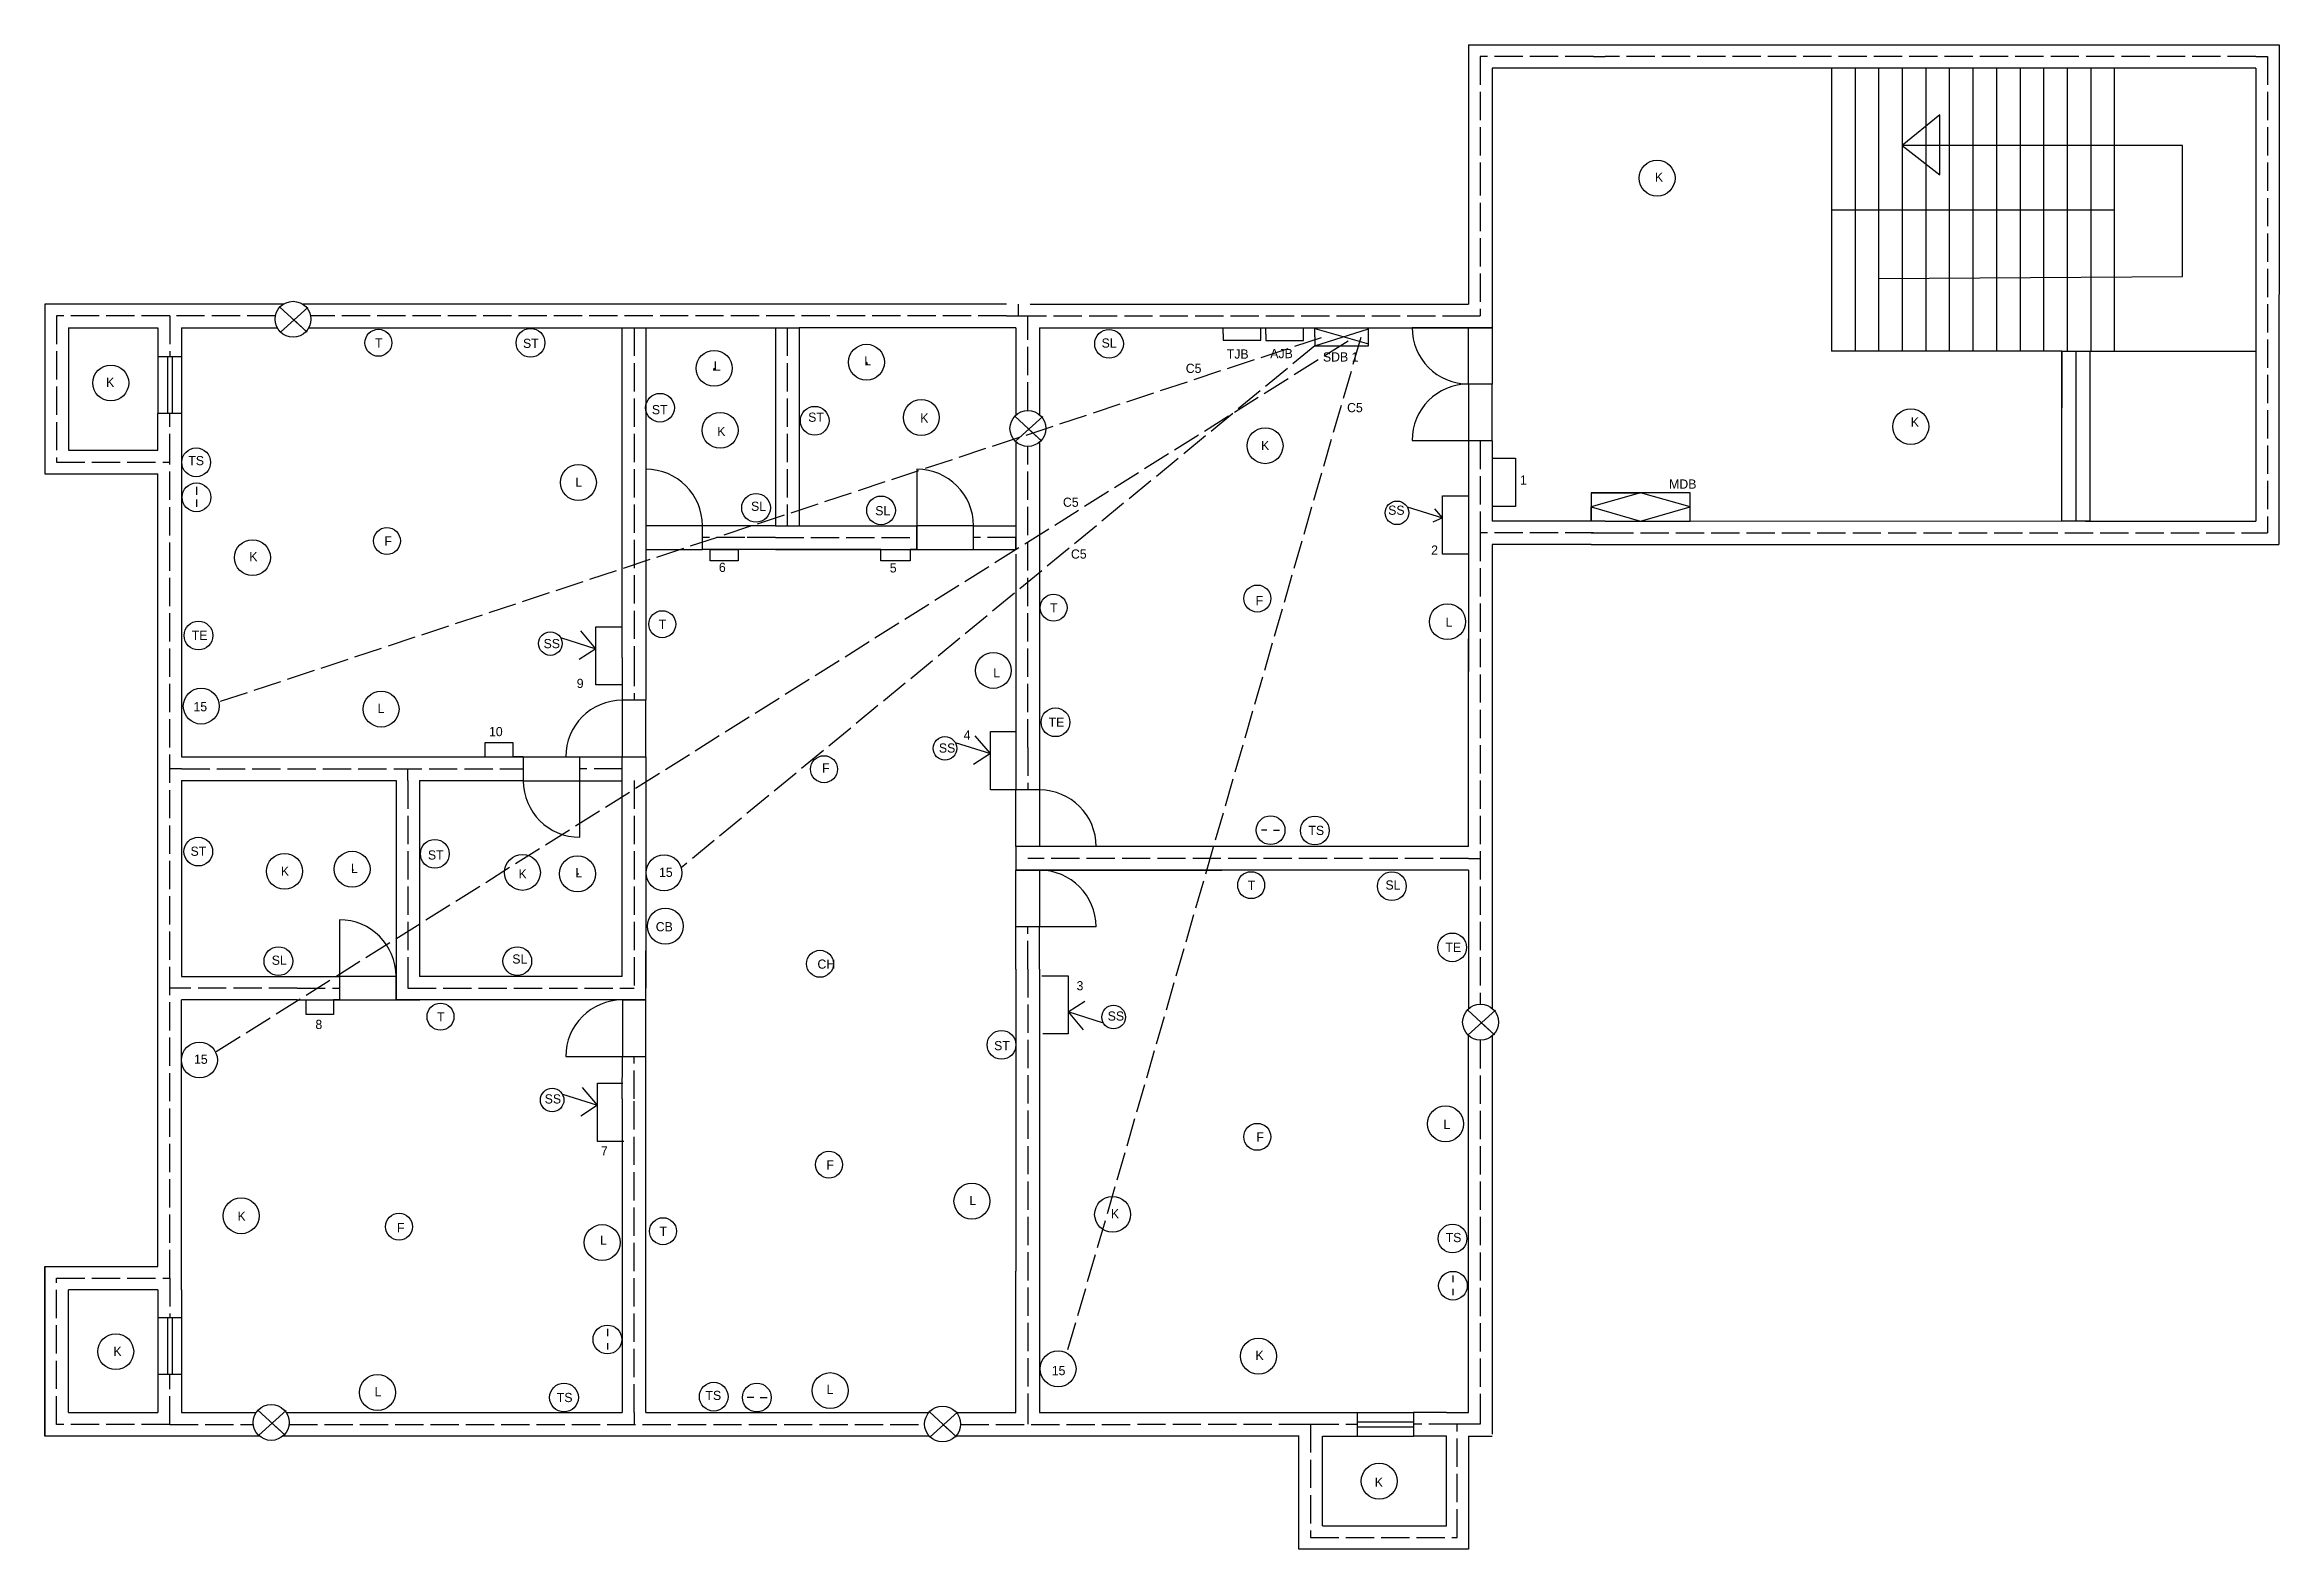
# Model space of a CAD drawing. Header units: inches. Extents: x 39 to 987, y 18 to 656.
import ezdxf

# ---------------------------------------------------------------- set-up
doc = ezdxf.new("R2010")
doc.units = ezdxf.units.IN
doc.header["$MEASUREMENT"] = 0
doc.linetypes.add('ACAD_ISO02W100', pattern=[15, 12, -3])

msp = doc.modelspace()

# ---------------------------------------------------------------- linework, layer by layer
for p, q in [((643.36, 656.07), (797.36, 656.07)), ((643.36, 656.07), (643.36, 604.07)), ((797.36, 656.07), (807.36, 656.07)), ((807.36, 656.07), (977.36, 656.07)), ((977.36, 656.07), (987.36, 656.07)), ((987.36, 656.07), (987.21, 444.07)), ((701.36, 646.07), (653.36, 646.07)), ((653.36, 646.07), (653.36, 604.07)), ((696.36, 651.07), (701.36, 651.07)), ((737.36, 646.07), (701.36, 646.07)), ((857.36, 646.07), (737.36, 646.07)), ((797.36, 646.07), (797.36, 526.07)), ((797.36, 646.07), (797.36, 586.07)), ((807.36, 646.07), (807.36, 526.07)), ((817.36, 646.07), (817.36, 526.07)), ((827.36, 646.07), (827.36, 526.07)), ((837.36, 646.07), (837.36, 526.07)), ((847.36, 646.07), (847.36, 526.07)), ((977.36, 646.07), (857.36, 646.07)), ((857.36, 646.07), (857.36, 526.07)), ((867.36, 646.07), (867.36, 526.07)), ((877.36, 646.07), (877.36, 526.07)), ((887.36, 646.07), (887.36, 526.07)), ((897.36, 646.07), (897.36, 526.07)), ((907.36, 646.07), (907.36, 526.07)), ((977.36, 646.07), (917.36, 646.07)), ((917.36, 646.07), (917.36, 526.07)), ((977.36, 651.07), (982.36, 651.07)), ((977.36, 646.07), (977.36, 526.07)), ((843.38, 626.3), (827.36, 613.27)), ((843.38, 600.91), (843.38, 626.3)), ((946.3, 613.27), (827.36, 613.27)), ((827.36, 613.27), (843.38, 600.91)), ((946.3, 557.85), (946.3, 613.27)), ((643.36, 604.07), (643.36, 546.07)), ((653.36, 604.07), (653.36, 536.07)), ((723.38, 599.46), (723.38, 599.46)), ((797.36, 586.07), (917.36, 586.07)), ((797.36, 586.07), (797.36, 556.99)), ((817.36, 556.99), (946.3, 557.85)), ((87.36, 546.07), (39.36, 546.07)), ((39.36, 546.07), (39.36, 474.07)), ((140.56, 546.07), (87.36, 546.07)), ((150.6, 534.19), (139.04, 544.79)), ((139.39, 534.19), (150.97, 544.67)), ((447.36, 546.07), (148.75, 546.07)), ((457.36, 546.07), (643.36, 546.07)), ((643.36, 541.07), (648.36, 541.07)), ((49.36, 536.07), (49.36, 484.07)), ((49.36, 536.07), (87.36, 536.07)), ((87.36, 536.07), (87.36, 523.69)), ((97.36, 536.07), (137.92, 536.07)), ((97.36, 536.07), (97.36, 523.69)), ((97.36, 536.07), (97.36, 536.07)), ((97.36, 536.07), (97.36, 536.07)), ((144.66, 539.64), (150.6, 534.19)), ((151.39, 536.07), (284.36, 536.07)), ((284.36, 396.07), (284.36, 536.07)), ((284.36, 536.07), (359.36, 536.07)), ((294.36, 536.07), (349.36, 536.07)), ((294.36, 536.07), (294.36, 452.07)), ((349.36, 536.07), (349.36, 452.07)), ((359.36, 536.07), (359.36, 452.07)), ((451.36, 536.07), (359.36, 536.07)), ((451.36, 536.07), (451.36, 499.02)), ((461.36, 536.07), (643.36, 536.07)), ((461.36, 536.07), (461.36, 499.19)), ((461.36, 536.07), (461.36, 536.07)), ((461.36, 536.07), (461.36, 536.07)), ((461.36, 536.07), (461.36, 499.19)), ((539.31, 533.47), (539.31, 535.98)), ((539.31, 533.47), (539.31, 530.75)), ((555.28, 530.75), (555.28, 535.81)), ((557.36, 533.3), (557.36, 536.07)), ((557.36, 533.3), (557.36, 530.58)), ((573.32, 530.58), (573.32, 535.64)), ((578.13, 532.21), (578.13, 535.79)), ((578.13, 535.79), (600.94, 529.17)), ((578.13, 528.32), (600.94, 535.54)), ((578.13, 532.21), (578.13, 528.32)), ((600.94, 528.32), (600.94, 535.54)), ((643.36, 536.07), (653.36, 536.07)), ((539.31, 530.75), (555.28, 530.75)), ((547.55, 528.65), (547.55, 528.65)), ((557.36, 530.58), (573.32, 530.58)), ((573.32, 528.41), (573.32, 528.41)), ((578.13, 528.32), (600.94, 528.32)), ((895.13, 526.07), (797.36, 526.13)), ((895.13, 502.07), (895.13, 526.07)), ((895.13, 526.07), (905.36, 526.07)), ((895.13, 526.07), (895.13, 502.07)), ((905.36, 526.07), (945.62, 526.07)), ((945.62, 526.07), (977.36, 526.07)), ((977.36, 526.07), (977.36, 454.07)), ((67.32, 512.63), (67.32, 512.63)), ((323.34, 518.84), (323.18, 517.91)), ((323.18, 517.91), (323.34, 518.84)), ((323.18, 517.91), (323.18, 517.91)), ((323.18, 517.91), (323.18, 517.91)), ((323.34, 518.84), (323.34, 518.84)), ((387.94, 521.41), (388.23, 520.46)), ((388.23, 520.46), (387.94, 521.41)), ((388.23, 520.46), (388.23, 520.46)), ((388.23, 520.46), (388.23, 520.46)), ((388.23, 520.46), (388.23, 520.46)), ((388.23, 520.46), (388.23, 520.46)), ((87.36, 484.07), (87.36, 499.69)), ((97.36, 499.69), (97.36, 484.07)), ((411.22, 498.01), (411.22, 498.01)), ((462.4, 487.9), (450.84, 498.51)), ((451.19, 487.9), (462.77, 498.38)), ((456.46, 493.35), (462.4, 487.9)), ((831, 494.11), (831, 494.11)), ((49.36, 484.07), (87.36, 484.07)), ((97.36, 484.07), (97.36, 354.07)), ((451.36, 487.68), (451.36, 452.07)), ((461.36, 487.51), (461.36, 358.05)), ((461.36, 487.51), (461.36, 484.61)), ((557.05, 486.03), (557.05, 486.03)), ((643.37, 488.07), (643.36, 404.07)), ((653.36, 488.07), (643.37, 488.07)), ((653.36, 488.07), (653.36, 454.07)), ((653.36, 488.07), (653.36, 480.68)), ((39.36, 474.07), (87.3, 474.17)), ((87.3, 138.01), (87.3, 474.17)), ((653.36, 480.68), (663.36, 480.68)), ((663.36, 480.68), (663.33, 460.21)), ((895.13, 454.13), (895.13, 478.07)), ((103.68, 468.58), (103.68, 465.21)), ((632.32, 440.04), (632.32, 464.72)), ((632.32, 464.72), (643.04, 464.72)), ((737.36, 466.07), (695.36, 466.07)), ((695.36, 466.07), (695.36, 454.07)), ((695.36, 466.07), (713.36, 466.07)), ((695.36, 466.07), (716.36, 466.07)), ((716.36, 466.07), (695.36, 460.07)), ((737.36, 460.07), (716.36, 466.07)), ((737.36, 454.07), (737.36, 466.07)), ((103.68, 463.24), (103.69, 460.15)), ((617.36, 460.07), (632.32, 455.39)), ((632.32, 455.39), (632.32, 455.39)), ((632.32, 455.39), (632.32, 455.39)), ((663.33, 460.21), (653.36, 460.21)), ((695.36, 454.07), (695.36, 460.07)), ((695.36, 460.07), (716.36, 454.08)), ((716.36, 454.08), (737.36, 460.07)), ((184.48, 445.65), (184.48, 445.65)), ((184.48, 445.65), (184.48, 445.65)), ((184.48, 445.65), (184.48, 445.65)), ((184.48, 445.65), (184.48, 445.65)), ((294.36, 452.07), (294.36, 442.07)), ((336.36, 452.07), (318.36, 452.07)), ((349.36, 452.07), (336.36, 452.07)), ((349.36, 452.07), (409.36, 452.07)), ((409.36, 442.07), (409.36, 452.07)), ((433.36, 452.07), (451.36, 452.07)), ((451.36, 452.07), (451.36, 442.07)), ((451.36, 442.07), (451.36, 447.07)), ((695.36, 454.07), (653.42, 454.07)), ((701.36, 454.07), (695.36, 454.07)), ((696.36, 449.07), (701.36, 449.07)), ((701.36, 454.07), (895.13, 454.13)), ((701.36, 454.07), (737.36, 454.07)), ((905.13, 454.07), (905.36, 454.07)), ((905.36, 454.07), (977.36, 454.07)), ((977.36, 449.07), (982.36, 449.07)), ((127.43, 438.56), (127.43, 438.56)), ((294.36, 442.07), (294.36, 396.07)), ((336.36, 442.07), (318.36, 442.07)), ((394.05, 442.07), (321.58, 442.07)), ((321.58, 442.07), (333.58, 442.07)), ((321.58, 437.14), (321.58, 442.07)), ((333.58, 437.14), (321.58, 437.14)), ((333.58, 442.07), (333.58, 437.14)), ((349.36, 442.07), (336.36, 442.07)), ((349.36, 442.07), (409.36, 442.07)), ((394.05, 437.14), (394.05, 442.07)), ((406.44, 437.14), (394.05, 437.14)), ((409.36, 442.07), (406.44, 442.07)), ((406.44, 442.07), (406.44, 437.14)), ((433.36, 442.07), (451.36, 442.07)), ((451.36, 440.07), (451.36, 440.07)), ((451.36, 440.07), (451.36, 358.05)), ((643.4, 440.04), (632.32, 440.04)), ((653.42, 444.07), (653.38, 247.45)), ((695.36, 444.07), (653.42, 444.07)), ((695.36, 444.07), (809.36, 444.07)), ((809.36, 444.07), (819.36, 444.07)), ((819.36, 444.07), (977.36, 444.07)), ((977.36, 444.07), (987.21, 444.07)), ((554.11, 420.39), (554.11, 420.39)), ((554.11, 420.39), (554.11, 420.39)), ((554.11, 420.39), (554.11, 420.39)), ((554.11, 420.39), (554.11, 420.39)), ((273.14, 384.6), (273.14, 409.29)), ((273.14, 409.29), (283.86, 409.29)), ((258.17, 404.64), (273.14, 399.96)), ((273.14, 399.96), (265.99, 395.34)), ((273.14, 399.96), (266.71, 407.5)), ((273.14, 399.96), (273.14, 399.96)), ((273.14, 399.96), (273.14, 399.96)), ((643.36, 316.05), (643.36, 404.07)), ((643.36, 404.07), (643.36, 390.34)), ((284.36, 396.07), (284.35, 378.08)), ((294.36, 396.07), (294.36, 378.08)), ((441.77, 390.74), (441.77, 390.74)), ((284.21, 384.6), (273.14, 384.6)), ((182.01, 374.34), (182.01, 374.34)), ((440.53, 355.52), (434.1, 363.06)), ((440.53, 340.16), (440.53, 364.85)), ((440.53, 364.85), (451.25, 364.85)), ((97.36, 354.07), (242.36, 354.07)), ((238, 359.97), (226.1, 359.97)), ((226.1, 359.97), (226.1, 354.07)), ((238, 354.07), (238, 359.97)), ((242.36, 354.07), (238, 354.07)), ((242.36, 354.07), (242.36, 344.07)), ((284.36, 354.07), (294.36, 354.07)), ((284.36, 344.07), (284.36, 354.07)), ((294.36, 354.07), (294.36, 344.07)), ((425.57, 360.2), (440.53, 355.52)), ((440.53, 355.52), (433.39, 350.9)), ((440.53, 355.52), (440.53, 355.52)), ((440.53, 355.52), (440.53, 355.52)), ((451.36, 358.05), (451.36, 339.92)), ((461.36, 358.05), (461.4, 340.05)), ((97.36, 344.07), (97.36, 261.01)), ((97.36, 344.07), (188.36, 344.07)), ((188.36, 344.07), (188.36, 261.01)), ((193.36, 344.07), (193.36, 349.07)), ((193.36, 344.07), (193.36, 344.07)), ((198.36, 344.07), (198.36, 261.01)), ((198.36, 344.07), (242.36, 344.07)), ((266.36, 343.98), (284.36, 343.98)), ((284.36, 344.07), (284.36, 349.07)), ((284.36, 261.01), (284.36, 344.07)), ((294.36, 344.07), (294.36, 256.01)), ((369.94, 348.85), (369.94, 348.85)), ((369.94, 348.85), (369.94, 348.85)), ((369.94, 348.85), (369.94, 348.85)), ((369.94, 348.85), (369.94, 348.85)), ((451.61, 340.16), (440.53, 340.16)), ((557.87, 322.98), (555.54, 322.98)), ((560.68, 322.98), (563.12, 322.98)), ((451.36, 316.05), (451.36, 316.05)), ((451.36, 316.05), (451.36, 306.05)), ((461.36, 316.05), (451.36, 316.05)), ((643.36, 316.05), (461.36, 316.05)), ((169.72, 306.42), (170.33, 306.1)), ((170.33, 306.1), (170.33, 306.1)), ((170.33, 306.1), (170.33, 306.1)), ((265.34, 304.48), (265.95, 304.53)), ((265.95, 304.53), (265.95, 304.53)), ((265.95, 304.53), (265.95, 304.53)), ((265.95, 304.53), (265.95, 304.53)), ((265.95, 304.53), (265.95, 304.53)), ((265.95, 304.53), (265.95, 304.53)), ((461.36, 306.05), (451.36, 306.05)), ((461.36, 311.05), (456.36, 311.05)), ((643.36, 306.05), (461.36, 306.05)), ((461.36, 306.03), (538.69, 306.03)), ((643.36, 311.05), (648.36, 311.05)), ((643.36, 306.05), (643.36, 247.23)), ((451.36, 264.05), (451.36, 282.03)), ((461.36, 264.05), (461.36, 282.03)), ((294.36, 256.01), (294.36, 271.76)), ((368.22, 266.33), (368.22, 266.33)), ((368.22, 266.33), (368.22, 266.33)), ((368.22, 266.33), (368.22, 266.33)), ((97.36, 256.01), (92.28, 256.01)), ((97.36, 261.01), (146.36, 261.01)), ((146.36, 261.01), (164.35, 261.01)), ((188.36, 261.01), (188.36, 251.01)), ((193.36, 261.01), (193.36, 256.01)), ((284.36, 261.01), (198.36, 261.01)), ((294.36, 251.01), (294.36, 256.01)), ((451.36, 264.05), (451.36, 136.05)), ((461.36, 264.05), (461.36, 76.05)), ((462.41, 261.25), (473.49, 261.25)), ((473.49, 261.25), (473.49, 236.57)), ((97.36, 128.01), (97.36, 251.01)), ((146.36, 251.01), (97.36, 251.01)), ((146.36, 251.01), (164.35, 251.01)), ((150.27, 244.81), (150.27, 251.01)), ((164.35, 251.01), (161.83, 251.01)), ((161.83, 251.01), (161.83, 244.81)), ((188.35, 251.01), (198.49, 251.01)), ((284.36, 251.01), (188.36, 251.01)), ((284.36, 251.01), (294.36, 251.01)), ((473.49, 245.9), (480.63, 250.52)), ((654.45, 236.14), (642.88, 246.75)), ((643.23, 236.14), (654.81, 246.63)), ((161.83, 244.81), (150.27, 244.81)), ((488.45, 241.22), (473.49, 245.9)), ((473.49, 245.9), (473.49, 245.9)), ((473.49, 245.9), (473.49, 245.9)), ((473.49, 245.9), (479.92, 238.36)), ((648.5, 241.6), (654.45, 236.14)), ((473.49, 236.57), (462.77, 236.57)), ((643.36, 76.05), (643.36, 235.96)), ((653.37, 235.73), (653.36, 182.05)), ((284.36, 209.01), (284.38, 226.98)), ((294.36, 209.01), (294.38, 226.98)), ((258.92, 211.05), (273.88, 206.37)), ((273.88, 206.37), (267.45, 213.91)), ((273.88, 191.02), (273.88, 215.7)), ((273.88, 215.7), (284.6, 215.7)), ((284.36, 209.01), (284.36, 76.02)), ((294.36, 76.02), (294.36, 209.01)), ((273.88, 206.37), (266.74, 201.75)), ((273.88, 206.37), (273.88, 206.37)), ((273.88, 206.37), (273.88, 206.37)), ((284.96, 191.02), (273.88, 191.02)), ((553.73, 192.95), (553.73, 192.95)), ((553.73, 192.95), (553.73, 192.95)), ((553.73, 192.95), (553.73, 192.95)), ((372.02, 181.17), (372.02, 181.17)), ((372.02, 181.17), (372.02, 181.17)), ((372.02, 181.17), (372.02, 181.17)), ((653.36, 182.05), (653.36, 172.05)), ((653.36, 172.05), (653.36, 76.05)), ((432.7, 165.66), (432.7, 165.66)), ((122.66, 159.49), (122.66, 159.49)), ((189.63, 154.84), (189.63, 154.84)), ((189.63, 154.84), (189.63, 154.84)), ((189.63, 154.84), (189.63, 154.84)), ((189.63, 154.84), (189.63, 154.84)), ((492.37, 160.08), (492.37, 160.08)), ((39.3, 66.01), (39.3, 138.01)), ((39.3, 138.01), (87.3, 138.01)), ((39.3, 138.01), (39.3, 66.01)), ((451.36, 76.05), (451.36, 136.05)), ((636.77, 134.21), (636.77, 131.26)), ((49.36, 76.01), (49.36, 128.01)), ((87.36, 128.01), (49.36, 128.01)), ((87.36, 128.01), (87.36, 116.21)), ((97.36, 128.01), (97.36, 116.21)), ((636.77, 128.49), (636.77, 125.84)), ((278.04, 111.58), (278.04, 108.48)), ((278.04, 105.45), (278.04, 102.71)), ((69.44, 101.85), (69.44, 101.85)), ((554.27, 99.93), (554.27, 99.93)), ((87.36, 92.21), (87.36, 76.01)), ((97.36, 92.21), (97.36, 76.01)), ((372.56, 85.33), (372.56, 85.33)), ((49.36, 76.01), (87.36, 76.01)), ((97.36, 76.01), (129.02, 76.01)), ((141.35, 66.4), (129.79, 77.01)), ((130.13, 66.4), (141.71, 76.88)), ((141.79, 76.02), (284.36, 76.02)), ((180.48, 84.52), (180.48, 84.52)), ((294.36, 76.02), (414.38, 76.04)), ((340.18, 82.4), (337.29, 82.43)), ((342.86, 82.38), (345.86, 82.38)), ((403.36, 76.03), (403.36, 76.03)), ((426.19, 65.72), (414.63, 76.32)), ((414.97, 65.72), (426.55, 76.2)), ((426.11, 76.04), (451.36, 76.05)), ((456.36, 76.05), (456.36, 71.05)), ((461.36, 76.05), (576.36, 76.04)), ((576.36, 76.04), (581.36, 76.04)), ((581.36, 76.04), (596.08, 76.04)), ((634.02, 76.05), (620.08, 76.04)), ((634.02, 76.05), (643.36, 76.05)), ((648.36, 76.05), (648.36, 71.05)), ((653.36, 76.05), (653.36, 66.91)), ((135.4, 71.85), (141.35, 66.4)), ((420.24, 71.17), (426.19, 65.72)), ((571.36, 71.04), (576.36, 71.04)), ((648.36, 71.05), (638.51, 71.05)), ((87.3, 66.01), (39.3, 66.01)), ((130.5, 66.01), (87.3, 66.01)), ((414.61, 66.03), (140.31, 66.01)), ((571.36, 66.04), (425.88, 66.03)), ((571.36, 18.05), (571.36, 66.28)), ((581.36, 28.04), (581.36, 66.04)), ((581.36, 66.04), (596.08, 66.04)), ((634.02, 66.04), (620.08, 66.04)), ((634.02, 28.04), (634.02, 66.04)), ((643.36, 66.05), (643.36, 18.05)), ((643.36, 66.05), (653.36, 66.05)), ((605.49, 46.94), (605.49, 46.94)), ((581.36, 28.04), (634.02, 28.04)), ((643.36, 18.05), (571.36, 18.05))]:
    msp.add_line(p, q)
at = {"linetype": 'ACAD_ISO02W100'}
for p, q in [((696.36, 651.07), (648.36, 651.07)), ((648.36, 651.07), (648.36, 604.07)), ((737.36, 651.07), (701.36, 651.07)), ((857.36, 651.07), (737.36, 651.07)), ((977.36, 651.07), (857.36, 651.07)), ((982.36, 651.07), (982.36, 449.07)), ((648.36, 604.07), (648.36, 541.07)), ((92.36, 541.07), (44.36, 541.07)), ((44.36, 541.07), (44.36, 479.07)), ((137.17, 541.07), (92.36, 541.07)), ((92.36, 541.07), (92.36, 523.69)), ((447.36, 541.07), (152.15, 541.07)), ((447.36, 541.07), (452.36, 541.07)), ((452.36, 546.07), (452.36, 541.07)), ((452.36, 541.07), (643.36, 541.07)), ((456.36, 536.07), (456.36, 541.07)), ((289.36, 536.07), (289.36, 396.07)), ((354.36, 536.07), (354.36, 452.07)), ((456.36, 500.98), (456.36, 536.07)), ((92.36, 479.07), (92.36, 499.69)), ((456.36, 358.05), (456.36, 485.73)), ((648.36, 488.07), (648.36, 449.07)), ((44.36, 479.07), (92.36, 479.07)), ((92.36, 133.02), (92.36, 479.07)), ((632.32, 455.39), (628.2, 453.66)), ((632.32, 455.39), (629.11, 459.22)), ((336.36, 447.07), (318.36, 447.07)), ((349.36, 447.07), (336.36, 447.07)), ((349.36, 447.07), (409.36, 447.07)), ((451.36, 447.07), (433.36, 447.07)), ((648.36, 449.07), (648.36, 249.22)), ((696.36, 449.07), (648.36, 449.07)), ((695.36, 449.07), (696.36, 449.07)), ((701.36, 449.07), (977.36, 449.07)), ((289.36, 396.07), (289.36, 378.08)), ((456.36, 358.05), (456.36, 339.92)), ((97.36, 349.07), (92.36, 349.07)), ((97.36, 349.07), (242.36, 349.07)), ((193.36, 344.07), (193.36, 261.01)), ((284.36, 349.07), (266.36, 349.07)), ((289.36, 344.07), (289.36, 256.01)), ((643.36, 311.05), (461.36, 311.05)), ((456.36, 264.05), (456.36, 282.03)), ((146.36, 256.01), (97.36, 256.01)), ((146.36, 256.01), (164.35, 256.01)), ((193.36, 256.01), (284.36, 256.01)), ((284.36, 256.01), (289.36, 256.01)), ((456.36, 264.05), (456.36, 76.05)), ((648.36, 233.97), (648.36, 76.05)), ((289.36, 209.01), (289.36, 226.98)), ((289.36, 76.02), (289.36, 209.01)), ((44.36, 71.02), (44.36, 133.02)), ((44.36, 133.02), (92.36, 133.02)), ((92.36, 133.02), (92.36, 116.21)), ((92.36, 71.01), (92.36, 92.21)), ((289.36, 76.02), (289.36, 71.02)), ((92.36, 71.01), (44.36, 71.02)), ((92.36, 71.01), (127.83, 71.01)), ((142.98, 71.01), (412.62, 71.03)), ((427.87, 71.03), (571.36, 71.04)), ((576.36, 71.04), (576.36, 23.04)), ((576.36, 71.04), (596.08, 71.04)), ((638.51, 71.05), (620.08, 71.05)), ((638.51, 23.04), (638.51, 71.05)), ((576.36, 23.04), (638.51, 23.04))]:
    msp.add_line(p, q, dxfattribs=at)
at = {"color": 3, "linetype": 'ACAD_ISO02W100'}
for p, q in [((580.91, 531.83), (113.16, 377.3)), ((597.69, 531.95), (472.98, 101.49)), ((592.3, 530.39), (111.49, 228.6)), ((578.13, 528.32), (309.35, 307.09))]:
    msp.add_line(p, q, dxfattribs=at)
at = {"color": 2}
for p, q in [((619.42, 536.18), (653.42, 536.18)), ((643.42, 512.18), (643.42, 536.18)), ((653.42, 536.18), (653.42, 512.18)), ((87.36, 523.69), (87.36, 499.69)), ((97.36, 523.69), (87.36, 523.69)), ((91.36, 523.69), (91.36, 499.69)), ((93.36, 523.69), (93.36, 499.69)), ((97.36, 523.69), (97.36, 499.69)), ((895.13, 454.13), (895.13, 526.13)), ((895.13, 526.13), (907.13, 526.13)), ((901.13, 454.13), (901.13, 526.13)), ((907.13, 454.13), (907.13, 526.13)), ((653.42, 512.18), (643.42, 512.18)), ((653.42, 512.18), (643.42, 512.18)), ((643.42, 512.18), (643.42, 488.18)), ((653.42, 488.18), (653.42, 512.18)), ((97.36, 499.69), (87.36, 499.69)), ((619.42, 488.18), (653.42, 488.18)), ((294.36, 476.07), (294.36, 442.07)), ((409.36, 476.07), (409.36, 442.07)), ((318.36, 452.07), (294.36, 452.07)), ((318.36, 442.07), (318.36, 452.07)), ((433.36, 452.07), (409.36, 452.07)), ((433.36, 442.07), (433.36, 452.07)), ((895.13, 454.13), (907.13, 454.13)), ((294.36, 442.07), (318.36, 442.07)), ((409.36, 442.07), (433.36, 442.07)), ((294.35, 378.08), (284.35, 378.08)), ((284.35, 378.08), (284.35, 354.08)), ((294.35, 354.08), (294.35, 378.08)), ((266.36, 353.98), (242.36, 353.98)), ((242.36, 353.98), (242.36, 343.98)), ((260.35, 354.08), (294.35, 354.08)), ((266.36, 319.98), (266.36, 353.98)), ((242.36, 343.98), (266.36, 343.98)), ((451.36, 316.05), (451.36, 340.05)), ((461.4, 340.05), (451.4, 340.05)), ((461.4, 340.05), (461.4, 316.05)), ((485.4, 316.05), (451.4, 316.05)), ((451.36, 282.03), (451.36, 306.03)), ((451.36, 306.03), (461.36, 306.03)), ((461.36, 306.03), (461.36, 282.03)), ((164.35, 285.01), (164.35, 251.01)), ((485.36, 282.03), (451.36, 282.03)), ((188.35, 261.01), (164.35, 261.01)), ((188.35, 251.01), (188.35, 261.01)), ((164.35, 251.01), (188.35, 251.01)), ((294.38, 250.98), (284.38, 250.98)), ((284.38, 250.98), (284.38, 226.98)), ((294.38, 226.98), (294.38, 250.98)), ((260.38, 226.98), (294.38, 226.98)), ((87.36, 116.21), (87.36, 92.21)), ((97.36, 116.21), (87.36, 116.21)), ((91.36, 116.21), (91.36, 92.21)), ((93.36, 116.21), (93.36, 92.21)), ((97.36, 116.21), (97.36, 92.21)), ((97.36, 92.21), (87.36, 92.21)), ((596.08, 76.04), (620.08, 76.04)), ((596.08, 76.04), (596.08, 66.04)), ((620.08, 76.04), (620.08, 66.04)), ((596.08, 72.04), (620.08, 72.04)), ((596.08, 70.04), (620.08, 70.04)), ((596.08, 66.04), (620.08, 66.04))]:
    msp.add_line(p, q, dxfattribs=at)
for centre, radius in [((723.38, 599.46), 7.62), ((144.66, 539.64), 7.62), ((180.9, 529.67), 5.72), ((245.43, 529.66), 6.1), ((490.87, 529.24), 6.1), ((323.34, 518.84), 7.62), ((387.94, 521.41), 7.62), ((67.32, 512.63), 7.62), ((300.36, 502.13), 6.1), ((366, 496.61), 6.1), ((411.22, 498.01), 7.62), ((325.84, 492.55), 7.62), ((456.46, 493.35), 7.62), ((557.05, 486.03), 7.62), ((831, 494.11), 7.62), ((103.58, 478.98), 6.1), ((265.72, 470.41), 7.62), ((103.68, 464.15), 6.1), ((341.1, 459.68), 6.1), ((394.14, 458.6), 6.1), ((613.03, 457.57), 5), ((127.43, 438.56), 7.62), ((184.48, 445.65), 5.72), ((553.79, 421.22), 5.72), ((467.33, 417.33), 5.72), ((634.46, 411.4), 7.62), ((104.53, 405.54), 6.1), ((301.29, 410.34), 5.72), ((253.84, 402.13), 5), ((441.77, 390.74), 7.62), ((105.73, 375.61), 7.62), ((182.01, 374.34), 7.62), ((468.12, 368.75), 6.1), ((421.24, 357.69), 5), ((369.94, 348.85), 5.72), ((559.4, 322.98), 6.1), ((578.16, 322.83), 6.1), ((104.46, 313.91), 6.1), ((141.02, 305.54), 7.62), ((169.72, 306.42), 7.62), ((204.82, 312.96), 6.1), ((241.97, 305.09), 7.62), ((265.34, 304.48), 7.62), ((302.05, 304.9), 7.62), ((551.16, 299.67), 5.72), ((610.86, 299.24), 6.1), ((302.61, 282.27), 7.62), ((636.47, 273.28), 6.1), ((138.46, 267.46), 6.1), ((239.8, 267.47), 6.1), ((368.22, 266.33), 5.72), ((207.22, 243.9), 5.72), ((492.78, 243.73), 5), ((648.5, 241.6), 7.62), ((445.25, 231.96), 6.1), ((104.94, 225.53), 7.62), ((254.59, 208.54), 5), ((633.59, 198.48), 7.62), ((553.73, 192.95), 5.72), ((372.02, 181.17), 5.72), ((432.7, 165.66), 7.62), ((122.66, 159.49), 7.62), ((492.37, 160.08), 7.62), ((189.63, 154.84), 5.72), ((275.8, 148.1), 7.62), ((301.61, 152.93), 5.72), ((636.59, 149.81), 6.1), ((636.77, 129.81), 6.1), ((69.44, 101.85), 7.62), ((278.04, 107.02), 6.1), ((554.27, 99.93), 7.62), ((469.23, 94.57), 7.62), ((180.48, 84.52), 7.62), ((259.62, 82.39), 6.1), ((323.15, 82.76), 6.1), ((341.41, 82.4), 6.1), ((372.56, 85.33), 7.62), ((135.4, 71.85), 7.62), ((420.24, 71.17), 7.62), ((605.49, 46.94), 7.62)]:
    msp.add_circle(centre, radius)
for centre, start, end in [((643.42, 536.18), 180, 270), ((643.42, 488.18), 90, 180), ((294.36, 452.07), 0, 90), ((409.36, 452.07), 0, 90), ((284.35, 354.08), 90, 180), ((266.36, 343.98), 180, 270), ((461.4, 316.05), 0, 90), ((461.36, 282.03), 0, 90), ((164.35, 261.01), 0, 90), ((284.38, 226.98), 90, 180)]:
    msp.add_arc(centre, 24, start, end, dxfattribs=at)

# ---------------------------------------------------------------- texts
at = {"char_height": 3.9, "width": 189.6898, "attachment_point": 1}
for s, insert in [('K', (722.45, 601.86)), ('T', (179.44, 531.55)), ('ST', (242.23, 531.4)), ('SL', (487.71, 531.52)), ('L', (323.18, 521.81)), ('L', (387.02, 523.97)), ('TJB', (540.81, 526.85)), ('AJB', (559.26, 527.05)), ('SDB 1', (581.6, 525.63)), ('K', (65.33, 514.88)), ('ST', (296.9, 503.28)), ('K', (324.65, 494.03)), ('ST', (363.22, 500.07)), ('K', (410.76, 499.69)), ('K', (831, 498.01)), ('K', (555.38, 488.06)), ('TS', (100.23, 481.66)), ('L', (264.45, 472.52)), ('1', (665.21, 473.41)), ('MDB', (728.48, 471.72)), ('SL', (338.97, 462.3)), ('SL', (391.67, 460.41)), ('SS', (609.29, 460.63)), ('F', (183.44, 447.55)), ('K', (126.11, 440.93)), ('6', (325.34, 436.39)), ('5', (397.83, 436.17)), ('2', (627.52, 443.71)), ('T', (465.87, 419.21)), ('F', (553.07, 422.3)), ('T', (299.83, 412.21)), ('L', (633.61, 413.13)), ('TE', (101.65, 407.54)), ('SS', (250.96, 404.07)), ('L', (441.77, 391.64)), ('9', (265.03, 387.18)), ('15', (102.42, 377.3)), ('L', (180.52, 376.6)), ('TE', (465.24, 370.74)), ('10', (227.8, 366.75)), ('4', (429.18, 365.28)), ('F', (369.14, 351.29)), ('SS', (418.67, 359.79)), ('TS', (575.45, 324.84)), ('ST', (101.18, 316.02)), ('ST', (201.88, 314.44)), ('K', (139.52, 307.54)), ('L', (169.19, 308.78)), ('K', (240.34, 306.4)), ('L', (264.44, 306.91)), ('15', (299.93, 307.09)), ('T', (549.7, 301.55)), ('SL', (608.13, 301.7)), ('CB', (298.55, 284)), ('TE', (633.58, 275.27)), ('SL', (135.62, 269.8)), ('SL', (237.69, 270.32)), ('CH', (367.16, 268.14)), ('3', (477.07, 258.97)), ('8', (154.15, 242.57)), ('T', (205.76, 245.77)), ('SS', (490.29, 246.13)), ('15', (102.65, 227.81)), ('ST', (442.1, 233.59)), ('SS', (251.43, 210.99)), ('L', (632.75, 200.21)), ('F', (553.4, 194.8)), ('7', (275.27, 188.94)), ('F', (370.96, 182.99)), ('K', (121.1, 161.24)), ('L', (431.61, 167.91)), ('K', (491.64, 162.28)), ('F', (188.77, 156.35)), ('T', (300.15, 154.81)), ('TS', (633.68, 152.2)), ('L', (274.92, 151.08)), ('K', (68.46, 103.91)), ('15', (466.56, 95.78)), ('K', (552.99, 102.26)), ('L', (179.24, 86.82)), ('L', (371.02, 87.8)), ('TS', (256.58, 84.37)), ('TS', (319.65, 85.24)), ('K', (603.62, 48.45))]:
    msp.add_mtext(s, dxfattribs=dict(at, insert=insert))
at = {"color": 3, "char_height": 3.9, "width": 189.6898, "attachment_point": 1}
for insert in [(523.41, 520.79), (591.85, 504.13), (471.3, 464.02), (474.71, 442.05)]:
    msp.add_mtext('C5', dxfattribs=dict(at, insert=insert))

doc.saveas('drawing.dxf')
